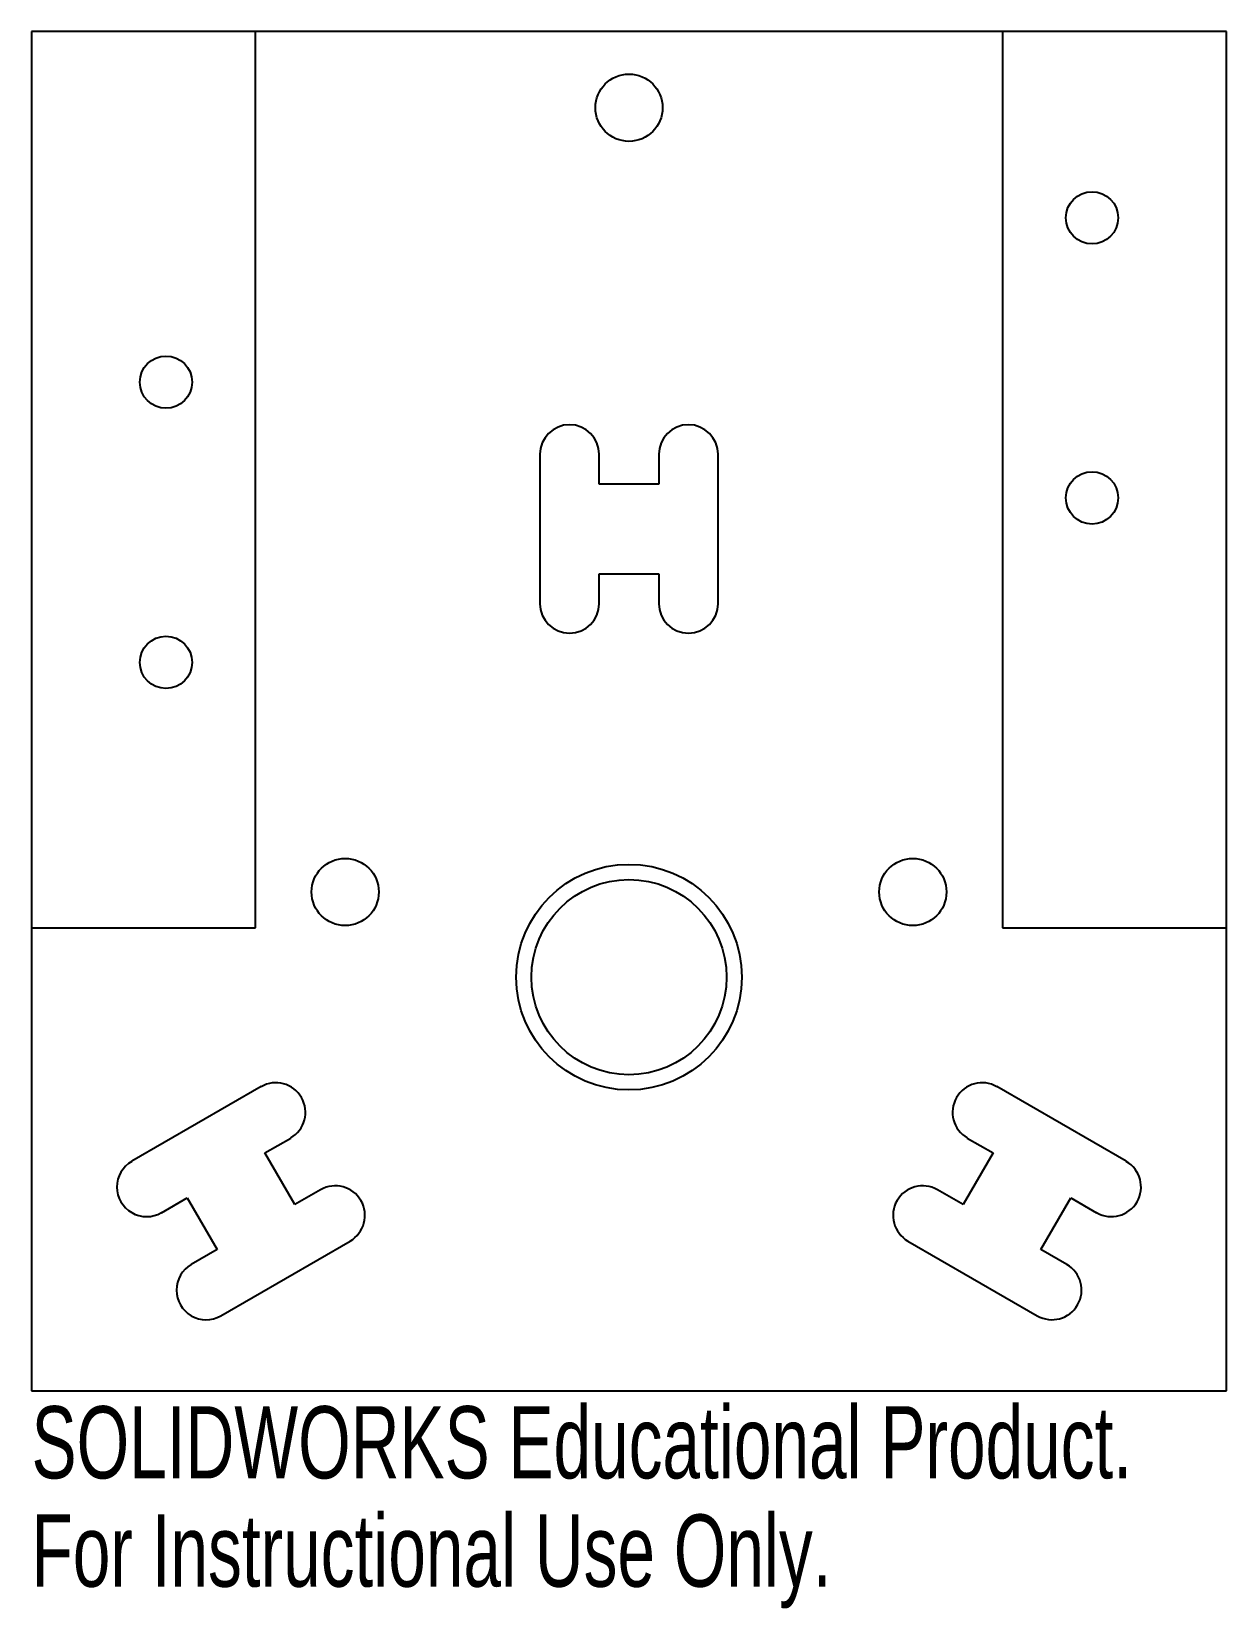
# Model space of a CAD drawing. Extents: x -40 to 40, y -42 to 63.
import ezdxf

# ---------------------------------------------------------------- set-up
doc = ezdxf.new("R2010")
doc.units = 0
doc.layers.get('0').update_dxf_attribs({"linetype": 'CONTINUOUS'})
doc.styles.add('SLDTEXTSTYLE0', font='TXT', dxfattribs={"width": 0.7})

msp = doc.modelspace()

# ---------------------------------------------------------------- linework, layer by layer
at = {"color": 7, "linetype": 'CONTINUOUS'}
for p, q in [((-40, 63.3), (-40, -27.7)), ((40, 63.3), (-40, 63.3)), ((-25, 3.3), (-25, 63.3)), ((25, 63.3), (25, 3.3)), ((40, -27.7), (40, 63.3)), ((-5.96, 35), (-5.96, 25)), ((-2, 33), (-2, 35)), ((2, 35), (2, 33)), ((5.96, 25), (5.96, 35)), ((2, 33), (-2, 33)), ((-2, 27), (2, 27)), ((-2, 25), (-2, 27)), ((2, 27), (2, 25)), ((-40, 3.3), (-25, 3.3)), ((25, 3.3), (40, 3.3)), ((-24.63, -7.33), (-33.29, -12.33)), ((33.29, -12.33), (24.63, -7.33)), ((-24.38, -11.77), (-22.65, -10.77)), ((22.65, -10.77), (24.38, -11.77)), ((-22.38, -15.23), (-24.38, -11.77)), ((24.38, -11.77), (22.38, -15.23)), ((-31.31, -15.77), (-29.58, -14.77)), ((-29.58, -14.77), (-27.58, -18.23)), ((-20.65, -14.23), (-22.38, -15.23)), ((22.38, -15.23), (20.65, -14.23)), ((27.58, -18.23), (29.58, -14.77)), ((29.58, -14.77), (31.31, -15.77)), ((-27.33, -22.67), (-18.67, -17.67)), ((18.67, -17.67), (27.33, -22.67)), ((-27.58, -18.23), (-29.31, -19.23)), ((29.31, -19.23), (27.58, -18.23)), ((-40, -27.7), (40, -27.7))]:
    msp.add_line(p, q, dxfattribs=at)
for centre, radius in [((0, 58.2), 2.25), ((31, 50.83), 1.75), ((-31, 39.83), 1.75), ((31, 32.08), 1.75), ((-31, 21.07), 1.75), ((-19, 5.7), 2.25), ((0, 0), 7.55), ((19, 5.7), 2.25), ((0, 0), 6.53)]:
    msp.add_circle(centre, radius, dxfattribs=at)
for centre, start, end in [((-3.98, 35), 0, 180), ((3.98, 35), 0, 180), ((-3.98, 25), 180, 0), ((3.98, 25), 180, 0), ((-23.64, -9.05), 300, 120), ((23.64, -9.05), 60, 240), ((-32.3, -14.05), 120, 300), ((32.3, -14.05), 240, 60), ((-19.66, -15.95), 300, 120), ((19.66, -15.95), 60, 240), ((-28.32, -20.95), 120, 300), ((28.32, -20.95), 240, 60)]:
    msp.add_arc(centre, 1.98, start, end, dxfattribs=at)

# ---------------------------------------------------------------- texts
at = {"color": 7, "linetype": 'CONTINUOUS', "char_height": 4.8336, "attachment_point": 1, "style": 'SLDTEXTSTYLE0'}
for s, insert in [('SOLIDWORKS Educational Product.', (-40, -28.72)), ('For Instructional Use Only.', (-40, -35.97))]:
    msp.add_mtext(s, dxfattribs=dict(at, insert=insert))

doc.saveas('drawing.dxf')
